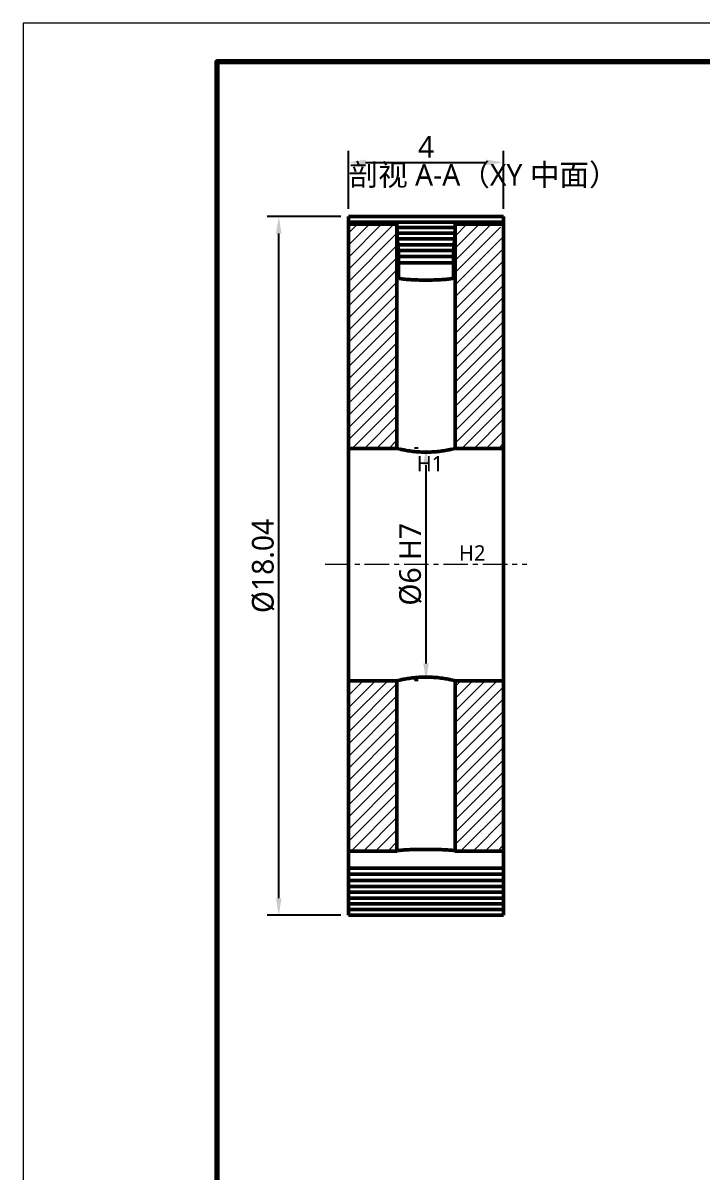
# Model space of a CAD drawing. Header units: millimetres. Extents: x 0 to 420, y 0 to 297.
# Drawn here: x 0 to 87.7, y 148.5 to 297 of the extents above; entities that cross this region are included whole.
import ezdxf

# ---------------------------------------------------------------- set-up
doc = ezdxf.new("R2010")
doc.units = ezdxf.units.MM
doc.linetypes.add('CENTER', pattern=[5.08, 3.175, -0.635, 0.635, -0.635])
for name, color, linetype, lineweight in [('CENTER', 1, 'CENTER', 18), ('DIM', 3, 'CONTINUOUS', 18), ('FRAME', 7, 'CONTINUOUS', 70), ('HATCH', 8, 'CONTINUOUS', 13), ('TEXT', 7, 'CONTINUOUS', 25), ('VISIBLE', 7, 'CONTINUOUS', 50)]:
    doc.layers.add(name, color=color, linetype=linetype, lineweight=lineweight)
doc.styles.add('CJK', font='NotoSansCJK-Regular.ttc')
doc.dimstyles.new('GB', dxfattribs={"dimtxt": 2.8, "dimasz": 2.2, "dimexe": 1.5, "dimexo": 1, "dimgap": 0.6, "dimtad": 1, "dimlfac": 100, "dimzin": 12, "dimdsep": 46, "dimtxsty": 'CJK', "dimcen": 2.5, "dimazin": 3, "dimtfac": 0.5, "dimtmove": 2, "dimatfit": 3})

msp = doc.modelspace()

# ---------------------------------------------------------------- hatches: boundary and pattern name
at = {"layer": 'HATCH'}
h = msp.add_hatch(dxfattribs=at)
h.set_pattern_fill('ANSI31', scale=0.35)
h.paths.add_polyline_path([(48.2519, 271.00202), (46.68787, 271.00202), (45.12383, 271.00202), (43.5598, 271.00202), (42, 270.99778), (42, 269.43375), (42, 267.86971), (42, 266.30568), (42, 264.74164), (42, 263.17761), (42, 261.61357), (42, 260.04954), (42, 258.4855), (42, 256.92147), (42, 255.35743), (42, 253.7934), (42, 252.22936), (42, 250.66533), (42, 249.10129), (42, 247.53725), (42, 245.97322), (42, 244.40918), (42, 242.84515), (42.78202, 242.06313), (44.34605, 242.06313), (45.91009, 242.06313), (47.47412, 242.06313), (48.2519, 242.84939), (48.2519, 244.41342), (48.2519, 245.97746), (48.2519, 247.54149), (48.2519, 249.10553), (48.2519, 250.66956), (48.2519, 252.2336), (48.2519, 253.79763), (48.2519, 255.36167), (48.2519, 256.9257), (48.2519, 258.48974), (48.2519, 260.05377), (48.2519, 261.61781), (48.2519, 263.18184), (48.2519, 264.74588), (48.2519, 266.30991), (48.2519, 267.87395), (48.2519, 269.43799), (48.2519, 271.00202)])
h = msp.add_hatch(dxfattribs=at)
h.set_pattern_fill('ANSI31', scale=0.35)
h.paths.add_polyline_path([(62, 242.06313), (62, 243.62717), (62, 245.1912), (62, 246.75524), (62, 248.31927), (62, 249.88331), (62, 251.44734), (62, 253.01138), (62, 254.57541), (62, 256.13945), (62, 257.70348), (62, 259.26752), (62, 260.83155), (62, 262.39559), (62, 263.95963), (62, 265.52366), (62, 267.0877), (62, 268.65173), (62, 270.21577), (61.22222, 271.00202), (59.65818, 271.00202), (58.09415, 271.00202), (56.53011, 271.00202), (55.7481, 270.22), (55.7481, 268.65597), (55.7481, 267.09193), (55.7481, 265.5279), (55.7481, 263.96386), (55.7481, 262.39983), (55.7481, 260.83579), (55.7481, 259.27176), (55.7481, 257.70772), (55.7481, 256.14369), (55.7481, 254.57965), (55.7481, 253.01561), (55.7481, 251.45158), (55.7481, 249.88754), (55.7481, 248.32351), (55.7481, 246.75947), (55.7481, 245.19544), (55.7481, 243.6314), (55.7481, 242.06737), (57.30789, 242.06313), (58.87193, 242.06313), (60.43596, 242.06313), (62, 242.06313)])
h = msp.add_hatch(dxfattribs=at)
h.set_pattern_fill('ANSI31', scale=0.35)
h.paths.add_polyline_path([(48.2519, 212.06408), (46.68276, 212.06408), (45.11362, 212.06408), (43.54447, 212.06408), (42, 212.03941), (42, 210.47027), (42, 208.90113), (42, 207.33198), (42, 205.76284), (42, 204.1937), (42, 202.62455), (42, 201.05541), (42, 199.48627), (42, 197.91712), (42, 196.34798), (42, 194.77884), (42, 193.20969), (42, 191.64055), (42, 190.07141), (43.56914, 190.07141), (45.13829, 190.07141), (46.70743, 190.07141), (48.2519, 190.09608), (48.2519, 191.66522), (48.2519, 193.23436), (48.2519, 194.80351), (48.2519, 196.37265), (48.2519, 197.94179), (48.2519, 199.51094), (48.2519, 201.08008), (48.2519, 202.64922), (48.2519, 204.21837), (48.2519, 205.78751), (48.2519, 207.35665), (48.2519, 208.9258), (48.2519, 210.49494), (48.2519, 212.06408)])
h = msp.add_hatch(dxfattribs=at)
h.set_pattern_fill('ANSI31', scale=0.35)
h.paths.add_polyline_path([(62, 190.07141), (62, 191.64055), (62, 193.20969), (62, 194.77884), (62, 196.34798), (62, 197.91712), (62, 199.48627), (62, 201.05541), (62, 202.62455), (62, 204.1937), (62, 205.76284), (62, 207.33198), (62, 208.90113), (62, 210.47027), (62, 212.03941), (60.45553, 212.06408), (58.88638, 212.06408), (57.31724, 212.06408), (55.7481, 212.06408), (55.7481, 210.49494), (55.7481, 208.9258), (55.7481, 207.35665), (55.7481, 205.78751), (55.7481, 204.21837), (55.7481, 202.64922), (55.7481, 201.08008), (55.7481, 199.51094), (55.7481, 197.94179), (55.7481, 196.37265), (55.7481, 194.80351), (55.7481, 193.23436), (55.7481, 191.66522), (55.7481, 190.09608), (57.29257, 190.07141), (58.86171, 190.07141), (60.43086, 190.07141), (62, 190.07141)])

# ---------------------------------------------------------------- linework, layer by layer
at = {"layer": 'CENTER'}
msp.add_line((39, 227.10473), (65, 227.10473), dxfattribs=at)
at = {"layer": 'FRAME', "lineweight": 18}
msp.add_lwpolyline([(0, 0), (420, 0), (420, 297), (0, 297)], close=True, dxfattribs=at)
at = {"layer": 'FRAME'}
msp.add_lwpolyline([(25, 5), (415, 5), (415, 292), (25, 292)], close=True, dxfattribs=at)
at = {"layer": 'VISIBLE'}
for points in [[(42, 272), (62, 272)], [(42, 272), (42, 271.29994)], [(62, 272), (62, 271.29994)], [(42, 271.29994), (62, 271.29994)], [(42, 271.29994), (42, 271.00202)], [(48.2519, 271.00202), (42, 271.00202)], [(42, 271.00202), (42, 242.06313)], [(48.2519, 242.06313), (48.2519, 271.00202)], [(48.2519, 270.58664), (55.7481, 270.58664)], [(48.2519, 270.52445), (48.25347, 270.4086)], [(48.25347, 270.4086), (48.25836, 270.20371)], [(55.74164, 270.20371), (55.74653, 270.4086)], [(55.74653, 270.4086), (55.7481, 270.52445)], [(62, 271.00202), (55.7481, 271.00202)], [(55.7481, 242.06313), (55.7481, 271.00202)], [(62, 271.29994), (62, 271.00202)], [(62, 271.00202), (62, 242.06313)], [(48.25836, 270.20371), (48.26537, 269.99914)], [(48.26537, 269.99914), (48.27448, 269.79501)], [(48.27154, 269.86077), (55.72846, 269.86077)], [(48.27448, 269.79501), (48.28407, 269.58884)], [(48.28407, 269.58884), (48.29523, 269.38325)], [(48.29523, 269.38325), (48.30796, 269.17832)], [(48.30796, 269.17832), (48.32225, 268.97414)], [(48.31184, 269.12288), (55.68816, 269.12288)], [(48.32225, 268.97414), (48.33526, 268.76745)], [(55.66474, 268.76745), (55.67775, 268.97414)], [(55.67775, 268.97414), (55.69204, 269.17832)], [(55.69204, 269.17832), (55.70477, 269.38325)], [(55.70477, 269.38325), (55.71593, 269.58884)], [(55.71593, 269.58884), (55.72552, 269.79501)], [(55.72552, 269.79501), (55.73463, 269.99914)], [(55.73463, 269.99914), (55.74164, 270.20371)], [(48.33526, 268.76745), (48.34932, 268.56153)], [(48.34932, 268.56153), (48.36445, 268.35643)], [(48.3632, 268.37338), (55.6368, 268.37338)], [(48.36445, 268.35643), (48.38063, 268.15221)], [(48.38063, 268.15221), (48.39337, 267.94563)], [(48.39337, 267.94563), (48.40669, 267.7398)], [(48.40669, 267.7398), (48.42059, 267.53475)], [(48.41533, 267.61236), (55.58467, 267.61236)], [(48.42059, 267.53475), (48.43507, 267.3305)], [(48.43507, 267.3305), (48.44219, 267.12498)], [(55.55781, 267.12498), (55.56493, 267.3305)], [(55.56493, 267.3305), (55.57941, 267.53475)], [(55.57941, 267.53475), (55.59331, 267.7398)], [(55.59331, 267.7398), (55.60663, 267.94563)], [(55.60663, 267.94563), (55.61937, 268.15221)], [(55.61937, 268.15221), (55.63555, 268.35643)], [(55.63555, 268.35643), (55.65068, 268.56153)], [(55.65068, 268.56153), (55.66474, 268.76745)], [(48.44219, 267.12498), (48.44944, 266.91986)], [(48.44944, 266.91986), (48.45682, 266.71517)], [(48.45751, 265.89619), (48.45079, 265.2803)], [(48.45235, 266.83917), (55.54765, 266.83917)], [(48.45682, 266.71517), (48.46433, 266.51091)], [(48.46433, 266.51091), (48.45751, 265.89619)], [(48.45921, 266.05008), (55.54074, 266.05008)], [(55.53567, 266.51091), (55.54318, 266.71517)], [(55.54921, 265.2803), (55.53567, 266.51091)], [(55.54318, 266.71517), (55.55056, 266.91986)], [(55.55056, 266.91986), (55.55781, 267.12498)], [(48.45079, 265.2803), (48.43768, 264.04506)], [(55.55582, 264.66325), (55.54921, 265.2803)], [(55.56232, 264.04506), (55.55582, 264.66325)], [(48.43768, 264.04506), (48.53329, 264.02072)], [(48.53329, 264.02072), (48.64759, 263.9971)], [(48.64759, 263.9971), (48.77998, 263.97435)], [(48.77998, 263.97435), (48.92975, 263.95256)], [(48.92975, 263.95256), (49.09608, 263.93188)], [(49.09608, 263.93188), (49.27807, 263.9124)], [(49.27807, 263.9124), (49.47476, 263.89423)], [(49.47476, 263.89423), (49.68506, 263.87747)], [(49.68506, 263.87747), (49.90786, 263.86221)], [(49.90786, 263.86221), (50.14194, 263.84853)], [(50.14194, 263.84853), (50.38605, 263.83651)], [(50.38605, 263.83651), (50.63887, 263.8262)], [(50.63887, 263.8262), (50.89903, 263.81768)], [(50.89903, 263.81768), (51.16513, 263.81097)], [(51.16513, 263.81097), (51.43573, 263.80613)], [(51.43573, 263.80613), (51.70938, 263.80317)], [(51.70938, 263.80317), (51.9846, 263.80211)], [(51.9846, 263.80211), (52.2599, 263.80296)], [(52.2599, 263.80296), (52.5338, 263.80571)], [(52.5338, 263.80571), (52.80482, 263.81034)], [(52.80482, 263.81034), (53.07149, 263.81684)], [(53.07149, 263.81684), (53.33239, 263.82516)], [(53.33239, 263.82516), (53.58609, 263.83527)], [(53.58609, 263.83527), (53.83124, 263.8471)], [(53.83124, 263.8471), (54.06651, 263.8606)], [(54.06651, 263.8606), (54.29063, 263.87568)], [(54.29063, 263.87568), (54.50239, 263.89228)], [(54.50239, 263.89228), (54.70065, 263.9103)], [(54.70065, 263.9103), (54.88434, 263.92964)], [(54.88434, 263.92964), (55.05246, 263.9502)], [(55.05246, 263.9502), (55.20412, 263.97186)], [(55.20412, 263.97186), (55.33849, 263.99452)], [(55.33849, 263.99452), (55.45485, 264.01804)], [(55.45485, 264.01804), (55.51151, 264.03144)], [(55.51151, 264.03144), (55.56232, 264.04506)], [(48.2519, 242.06313), (42, 242.06313)], [(42, 242.06313), (42, 242.02145)], [(48.2519, 242.06313), (48.25976, 242.06117)], [(48.25976, 242.06117), (48.28879, 242.05396)], [(55.70501, 242.05242), (55.73698, 242.06036)], [(55.73698, 242.06036), (55.74673, 242.06279)], [(55.74673, 242.06279), (55.7481, 242.06313)], [(62, 242.06313), (55.7481, 242.06313)], [(62, 242.06313), (62, 242.02145)], [(42, 242.02145), (42, 241.89522)], [(42, 241.89522), (42, 241.68562)], [(42, 241.68562), (42, 241.39384)], [(42, 241.39384), (42, 241.02151)], [(42, 241.02151), (42, 240.57072)], [(42, 240.57072), (42, 240.04402)], [(48.28879, 242.05396), (48.3366, 242.04219)], [(48.3366, 242.04219), (48.40261, 242.02619)], [(48.40261, 242.02619), (48.48615, 242.00632)], [(48.48615, 242.00632), (48.58643, 241.98306)], [(48.58643, 241.98306), (48.70259, 241.95691)], [(48.70259, 241.95691), (48.83364, 241.92844)], [(48.83364, 241.92844), (48.97851, 241.89826)], [(48.97851, 241.89826), (49.13602, 241.86698)], [(49.13602, 241.86698), (49.30489, 241.83524)], [(49.30489, 241.83524), (49.48377, 241.80365)], [(49.48377, 241.80365), (49.67124, 241.77281)], [(49.67124, 241.77281), (49.86681, 241.74312)], [(49.86681, 241.74312), (50.06985, 241.71499)], [(50.06985, 241.71499), (50.27949, 241.68885)], [(50.27949, 241.68885), (50.49491, 241.66507)], [(50.49491, 241.66507), (50.71529, 241.644)], [(50.71529, 241.644), (50.93986, 241.62594)], [(50.93986, 241.62594), (51.16783, 241.61112)], [(51.16783, 241.61112), (51.39843, 241.59975)], [(51.39843, 241.59975), (51.63093, 241.59198)], [(51.63093, 241.59198), (51.86457, 241.58793)], [(51.86457, 241.58793), (52.09862, 241.58763)], [(52.09862, 241.58763), (52.33237, 241.5911)], [(52.33237, 241.5911), (52.56509, 241.59828)], [(52.56509, 241.59828), (52.79605, 241.60909)], [(52.79605, 241.60909), (53.02448, 241.62338)], [(53.02448, 241.62338), (53.24963, 241.64096)], [(53.24963, 241.64096), (53.47073, 241.66157)], [(53.47073, 241.66157), (53.68698, 241.68494)], [(53.68698, 241.68494), (53.89758, 241.71073)], [(53.89758, 241.71073), (54.10171, 241.73858)], [(54.10171, 241.73858), (54.29852, 241.76805)], [(54.29852, 241.76805), (54.48727, 241.79874)], [(54.48727, 241.79874), (54.66761, 241.83025)], [(54.66761, 241.83025), (54.83818, 241.86201)], [(54.83818, 241.86201), (54.99759, 241.89341)], [(54.99759, 241.89341), (55.14456, 241.92381)], [(55.14456, 241.92381), (55.27788, 241.9526)], [(55.27788, 241.9526), (55.39646, 241.97915)], [(55.39646, 241.97915), (55.49931, 242.00291)], [(55.49931, 242.00291), (55.58553, 242.02334)], [(55.58553, 242.02334), (55.65432, 242.03997)], [(55.65432, 242.03997), (55.70501, 242.05242)], [(62, 242.02145), (62, 241.89522)], [(62, 241.89522), (62, 241.68562)], [(62, 241.68562), (62, 241.39384)], [(62, 241.39384), (62, 241.02151)], [(62, 241.02151), (62, 240.57072)], [(62, 240.57072), (62, 240.04402)], [(42, 240.04402), (42, 239.44435)], [(42, 239.44435), (42, 238.7751)], [(62, 240.04402), (62, 239.44435)], [(62, 239.44435), (62, 238.7751)], [(42, 238.7751), (42, 238.04001)], [(42, 238.04001), (42, 237.24323)], [(62, 238.7751), (62, 238.04001)], [(62, 238.04001), (62, 237.24323)], [(42, 237.24323), (42, 236.38924)], [(42, 236.38924), (42, 235.48282)], [(62, 237.24323), (62, 236.38924)], [(62, 236.38924), (62, 235.48282)], [(42, 235.48282), (42, 234.52908)], [(62, 235.48282), (62, 234.52908)], [(42, 234.52908), (42, 233.53339)], [(42, 233.53339), (42, 232.50132)], [(62, 234.52908), (62, 233.53339)], [(62, 233.53339), (62, 232.50132)], [(42, 232.50132), (42, 231.43869)], [(62, 232.50132), (62, 231.43869)], [(42, 231.43869), (42, 230.35147)], [(42, 230.35147), (42, 229.24577)], [(62, 231.43869), (62, 230.35147)], [(62, 230.35147), (62, 229.24577)], [(42, 229.24577), (42, 228.12781)], [(62, 229.24577), (62, 228.12781)], [(42, 228.12781), (42, 227.00386)], [(62, 228.12781), (62, 227.00386)], [(42, 227.00386), (42, 225.88025)], [(42, 225.88025), (42, 224.76329)], [(62, 227.00386), (62, 225.88025)], [(62, 225.88025), (62, 224.76329)], [(42, 224.76329), (42, 223.65926)], [(62, 224.76329), (62, 223.65926)], [(42, 223.65926), (42, 222.57436)], [(62, 223.65926), (62, 222.57436)], [(42, 222.57436), (42, 221.5147)], [(42, 221.5147), (42, 220.48622)], [(62, 222.57436), (62, 221.5147)], [(62, 221.5147), (62, 220.48622)], [(42, 220.48622), (42, 219.49472)], [(62, 220.48622), (62, 219.49472)], [(42, 219.49472), (42, 218.54576)], [(42, 218.54576), (42, 217.64468)], [(62, 219.49472), (62, 218.54576)], [(62, 218.54576), (62, 217.64468)], [(42, 217.64468), (42, 216.79654)], [(62, 217.64468), (62, 216.79654)], [(42, 216.79654), (42, 216.0061)], [(42, 216.0061), (42, 215.27782)], [(62, 216.79654), (62, 216.0061)], [(62, 216.0061), (62, 215.27782)], [(42, 215.27782), (42, 214.61579)], [(42, 214.61579), (42, 214.02372)], [(42, 214.02372), (42, 213.50495)], [(62, 215.27782), (62, 214.61579)], [(62, 214.61579), (62, 214.02372)], [(62, 214.02372), (62, 213.50495)], [(42, 213.50495), (42, 213.06238)], [(42, 213.06238), (42, 212.69852)], [(42, 212.69852), (42, 212.4154)], [(42, 212.4154), (42, 212.21461)], [(49.61238, 212.34497), (49.80924, 212.37562)], [(49.80924, 212.37562), (50.01404, 212.40477)], [(50.01404, 212.40477), (50.22569, 212.43194)], [(50.22569, 212.43194), (50.4434, 212.45674)], [(50.4434, 212.45674), (50.66643, 212.47882)], [(50.66643, 212.47882), (50.89396, 212.49787)], [(50.89396, 212.49787), (51.12517, 212.5136)], [(51.12517, 212.5136), (51.35925, 212.52579)], [(51.35925, 212.52579), (51.59542, 212.53429)], [(51.59542, 212.53429), (51.8329, 212.53896)], [(51.8329, 212.53896), (52.07092, 212.53975)], [(52.07092, 212.53975), (52.30871, 212.53664)], [(52.30871, 212.53664), (52.54551, 212.52968)], [(52.54551, 212.52968), (52.78055, 212.51896)], [(52.78055, 212.51896), (53.01303, 212.50463)], [(53.01303, 212.50463), (53.24217, 212.4869)], [(53.24217, 212.4869), (53.46713, 212.46601)], [(53.46713, 212.46601), (53.6871, 212.44226)], [(53.6871, 212.44226), (53.90122, 212.41601)], [(53.90122, 212.41601), (54.10863, 212.38765)], [(54.10863, 212.38765), (54.30844, 212.35761)], [(54.30844, 212.35761), (54.49991, 212.32634)], [(62, 213.50495), (62, 213.06238)], [(62, 213.06238), (62, 212.69852)], [(62, 212.69852), (62, 212.4154)], [(62, 212.4154), (62, 212.21461)], [(42, 212.21461), (42, 212.09729)], [(42, 212.09729), (42, 212.06408)], [(48.2519, 212.06408), (42, 212.06408)], [(42, 212.06408), (42, 190.07141)], [(48.2519, 212.06408), (48.25308, 212.06438)], [(48.2519, 190.07141), (48.2519, 212.06408)], [(48.25308, 212.06438), (48.27384, 212.06955)], [(48.27384, 212.06955), (48.31399, 212.07948)], [(48.31399, 212.07948), (48.3731, 212.09391)], [(48.3731, 212.09391), (48.45061, 212.1125)], [(48.45061, 212.1125), (48.54575, 212.1348)], [(48.54575, 212.1348), (48.65743, 212.16024)], [(48.65743, 212.16024), (48.78441, 212.18821)], [(48.78441, 212.18821), (48.92565, 212.2181)], [(48.92565, 212.2181), (49.08011, 212.24931)], [(49.08011, 212.24931), (49.24675, 212.28126)], [(49.24675, 212.28126), (49.42453, 212.31333)], [(49.42453, 212.31333), (49.61238, 212.34497)], [(54.49991, 212.32634), (54.68259, 212.29425)], [(54.68259, 212.29425), (54.85505, 212.26196)], [(54.85505, 212.26196), (55.01583, 212.23011)], [(55.01583, 212.23011), (55.16358, 212.19936)], [(55.16358, 212.19936), (55.29706, 212.17038)], [(55.29706, 212.17038), (55.41513, 212.1438)], [(55.41513, 212.1438), (55.51676, 212.12021)], [(55.51676, 212.12021), (55.60103, 212.10015)], [(55.60103, 212.10015), (55.66713, 212.08411)], [(55.66713, 212.08411), (55.71435, 212.07248)], [(55.71435, 212.07248), (55.74021, 212.06605)], [(55.74021, 212.06605), (55.74754, 212.06422)], [(55.74754, 212.06422), (55.7481, 212.06408)], [(55.7481, 190.07141), (55.7481, 212.06408)], [(62, 212.06408), (55.7481, 212.06408)], [(62, 212.21461), (62, 212.09729)], [(62, 212.09729), (62, 212.06408)], [(62, 212.06408), (62, 190.07141)], [(48.25572, 190.0896), (48.2519, 190.08325)], [(48.28102, 190.10488), (48.25572, 190.0896)], [(48.3264, 190.12002), (48.28102, 190.10488)], [(48.39161, 190.13494), (48.3264, 190.12002)], [(48.47629, 190.14954), (48.39161, 190.13494)], [(48.57999, 190.16376), (48.47629, 190.14954)], [(48.70216, 190.17752), (48.57999, 190.16376)], [(48.84212, 190.19074), (48.70216, 190.17752)], [(48.99913, 190.20336), (48.84212, 190.19074)], [(49.17233, 190.21529), (48.99913, 190.20336)], [(49.3608, 190.22649), (49.17233, 190.21529)], [(49.56351, 190.23688), (49.3608, 190.22649)], [(49.77938, 190.24642), (49.56351, 190.23688)], [(50.00723, 190.25505), (49.77938, 190.24642)], [(50.24583, 190.26272), (50.00723, 190.25505)], [(50.49391, 190.2694), (50.24583, 190.26272)], [(50.75011, 190.27504), (50.49391, 190.2694)], [(51.01306, 190.27963), (50.75011, 190.27504)], [(51.28134, 190.28312), (51.01306, 190.27963)], [(51.55349, 190.2855), (51.28134, 190.28312)], [(51.82806, 190.28677), (51.55349, 190.2855)], [(52.10355, 190.28691), (51.82806, 190.28677)], [(52.37849, 190.28592), (52.10355, 190.28691)], [(52.65138, 190.28381), (52.37849, 190.28592)], [(52.92076, 190.2806), (52.65138, 190.28381)], [(53.18516, 190.27628), (52.92076, 190.2806)], [(53.44317, 190.2709), (53.18516, 190.27628)], [(53.69339, 190.26448), (53.44317, 190.2709)], [(53.93447, 190.25705), (53.69339, 190.26448)], [(54.16511, 190.24865), (53.93447, 190.25705)], [(54.38406, 190.23933), (54.16511, 190.24865)], [(54.59015, 190.22915), (54.38406, 190.23933)], [(54.78225, 190.21814), (54.59015, 190.22915)], [(54.95934, 190.20639), (54.78225, 190.21814)], [(55.12045, 190.19393), (54.95934, 190.20639)], [(55.26472, 190.18086), (55.12045, 190.19393)], [(55.39137, 190.16723), (55.26472, 190.18086)], [(55.49971, 190.15311), (55.39137, 190.16723)], [(55.58916, 190.1386), (55.49971, 190.15311)], [(55.65924, 190.12375), (55.58916, 190.1386)], [(55.70957, 190.10866), (55.65924, 190.12375)], [(55.73988, 190.0934), (55.70957, 190.10866)], [(55.7481, 190.08095), (55.73988, 190.0934)], [(42, 190.07141), (48.2519, 190.07141)], [(42, 190.07141), (42, 187.87065)], [(55.7481, 190.07141), (62, 190.07141)], [(62, 190.07141), (62, 187.87065)], [(42, 187.87065), (62, 187.87065)], [(42, 187.87065), (42, 187.07304)], [(62, 187.87065), (62, 187.07304)], [(42, 187.07304), (62, 187.07304)], [(42, 187.07304), (42, 186.28769)], [(42, 186.28769), (62, 186.28769)], [(42, 186.28769), (42, 185.512)], [(62, 187.07304), (62, 186.28769)], [(62, 186.28769), (62, 185.512)], [(42, 185.512), (62, 185.512)], [(42, 185.512), (42, 184.74572)], [(42, 184.74572), (62, 184.74572)], [(42, 184.74572), (42, 183.98916)], [(62, 185.512), (62, 184.74572)], [(62, 184.74572), (62, 183.98916)], [(42, 183.98916), (62, 183.98916)], [(42, 183.98916), (42, 183.24284)], [(42, 183.24284), (62, 183.24284)], [(42, 183.24284), (42, 182.50744)], [(62, 183.98916), (62, 183.24284)], [(62, 183.24284), (62, 182.50744)], [(42, 182.50744), (62, 182.50744)], [(42, 182.50744), (42, 181.78369)], [(42, 181.78369), (62, 181.78369)], [(62, 182.50744), (62, 181.78369)]]:
    msp.add_lwpolyline(points, dxfattribs=at)

# ---------------------------------------------------------------- texts
at = {"layer": 'DIM', "style": 'CJK'}
for s, p in [('H1', (50.8, 239.10473)), ('H2', (56.25, 227.55473))]:
    msp.add_text(s, height=2, dxfattribs=at).set_placement(p)
at = {"layer": 'TEXT', "style": 'CJK'}
msp.add_text('剖视 A-A（XY 中面）', height=2.8, dxfattribs=at).set_placement((42, 276))

# ---------------------------------------------------------------- dimensions: what is measured, and where the dimension line sits
at = {"layer": 'DIM'}
msp.add_linear_dim(base=(42, 279), p1=(42, 272), p2=(62, 272), text='4', dimstyle='GB', dxfattribs=at).render()
for base, p1, p2, text in [((33, 181.78369), (42, 181.78369), (42, 272), 'Ø18.04'), ((52, 212.10473), (52, 212.10473), (52, 242.10473), 'Ø6 H7')]:
    msp.add_linear_dim(base=base, p1=p1, p2=p2, angle=90, text=text, dimstyle='GB', dxfattribs=at).render()

doc.saveas('drawing.dxf')
